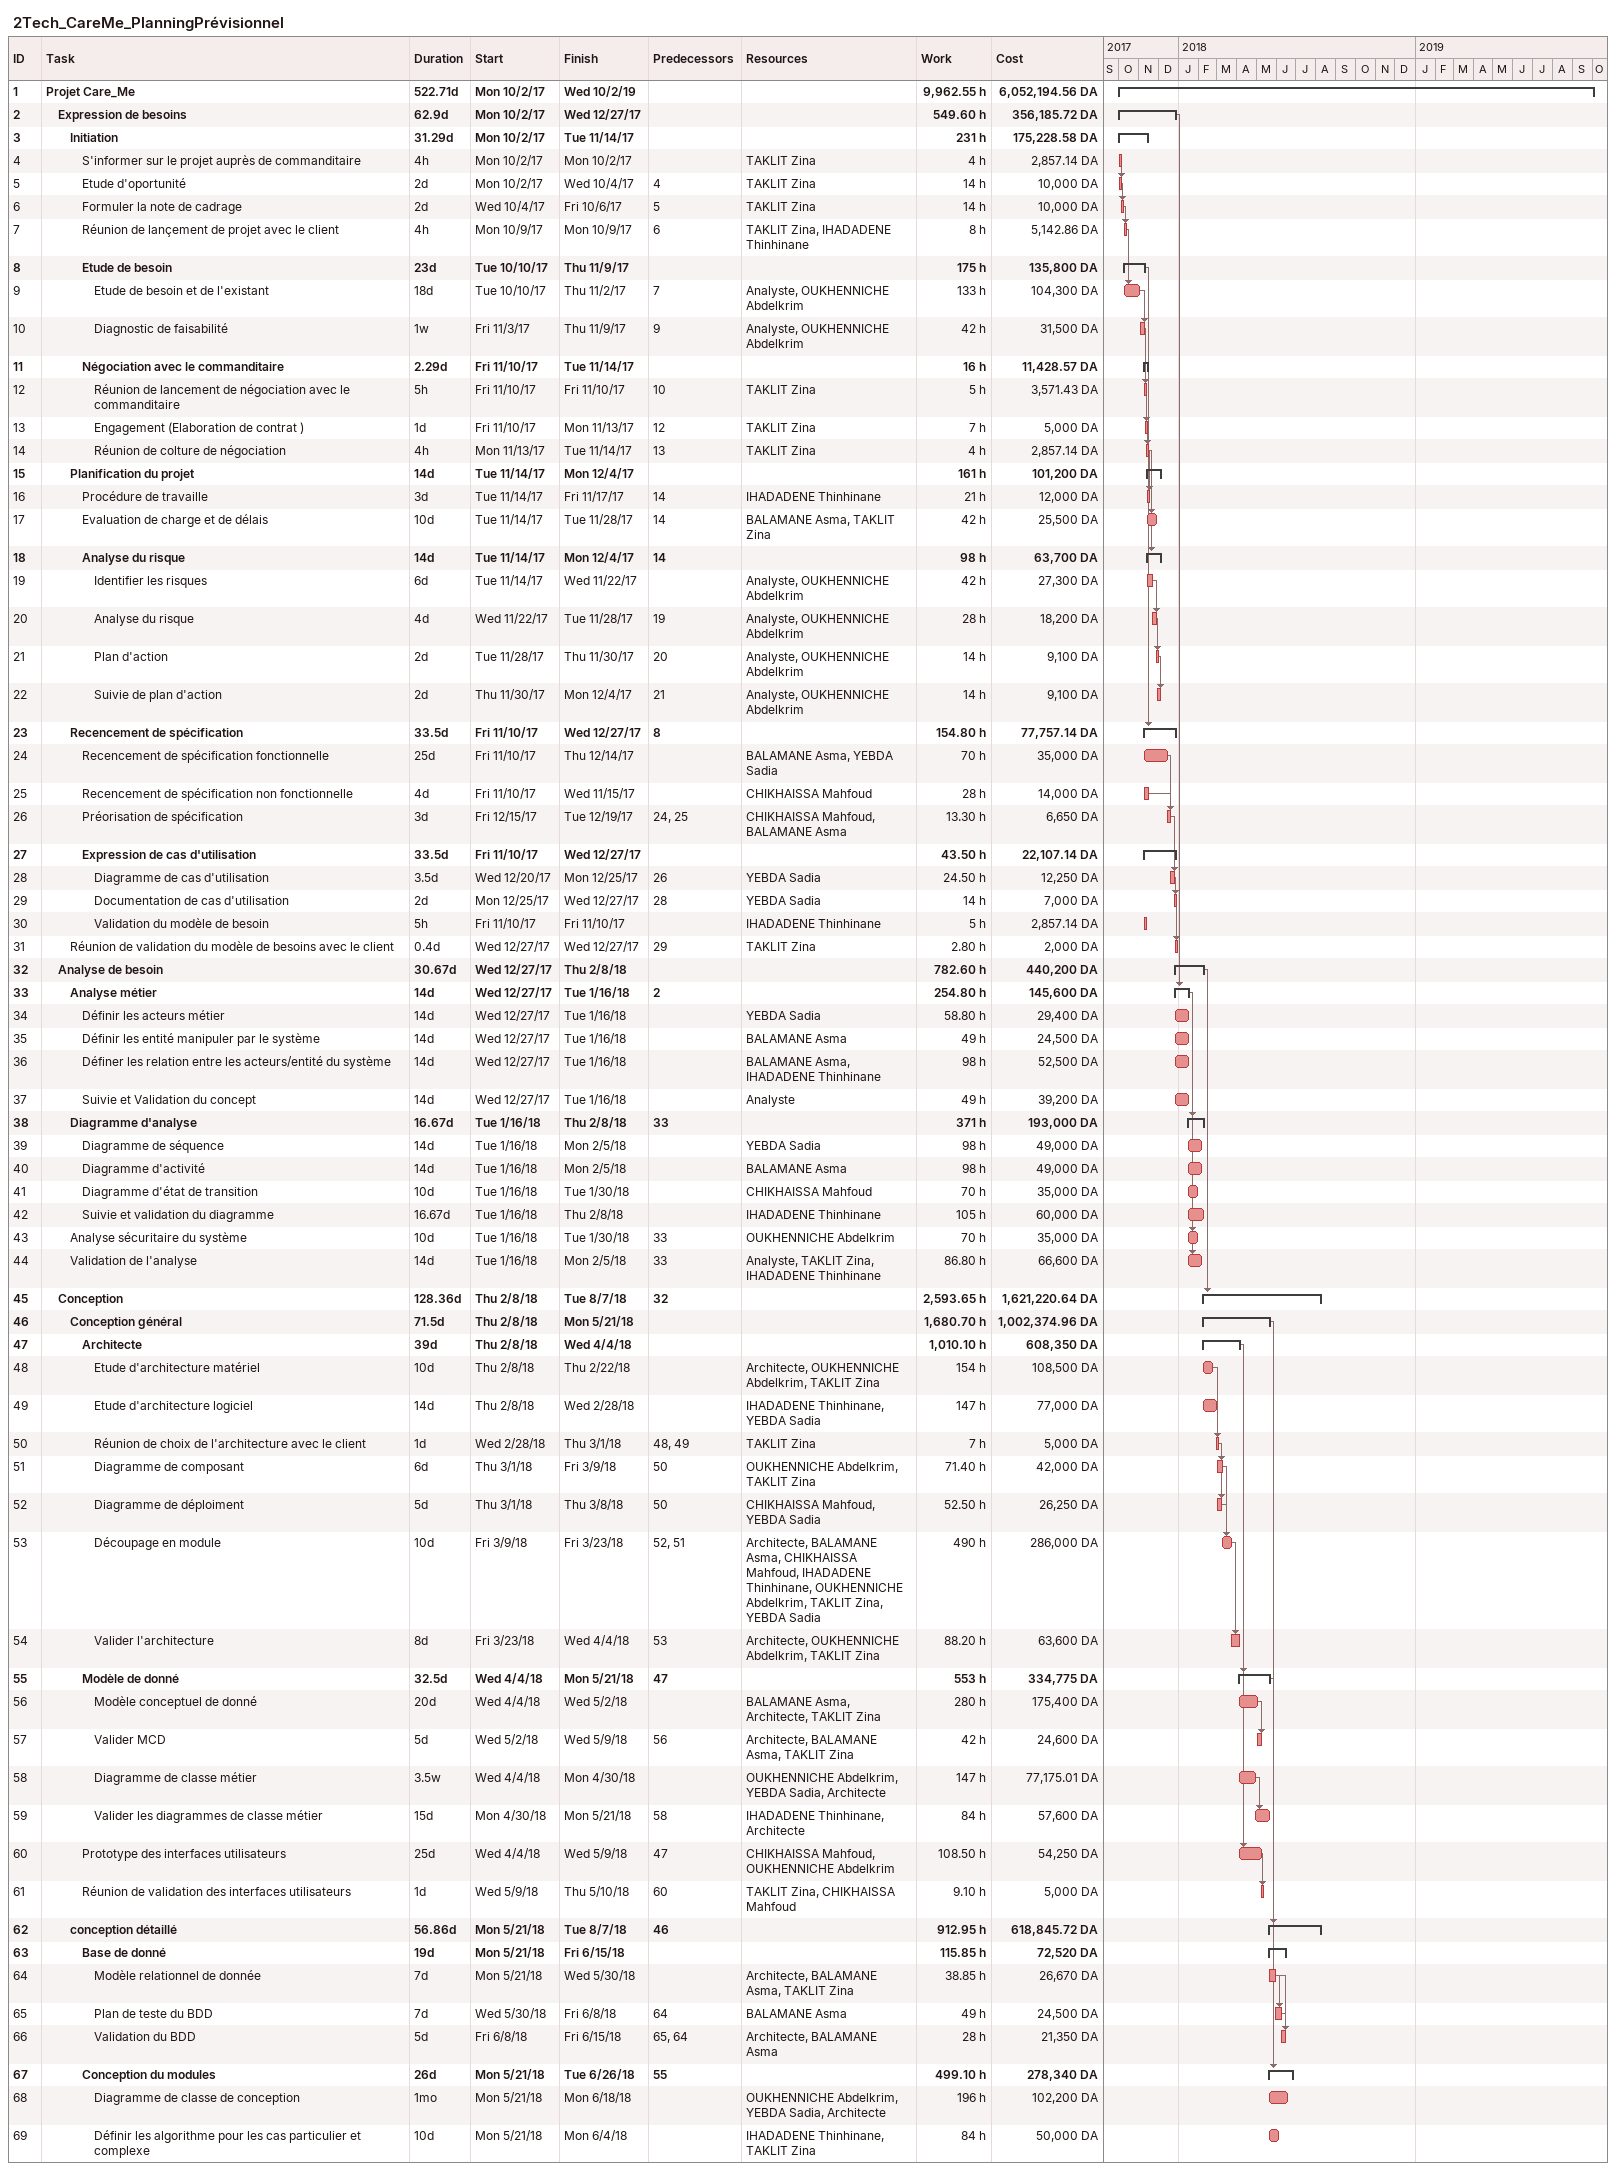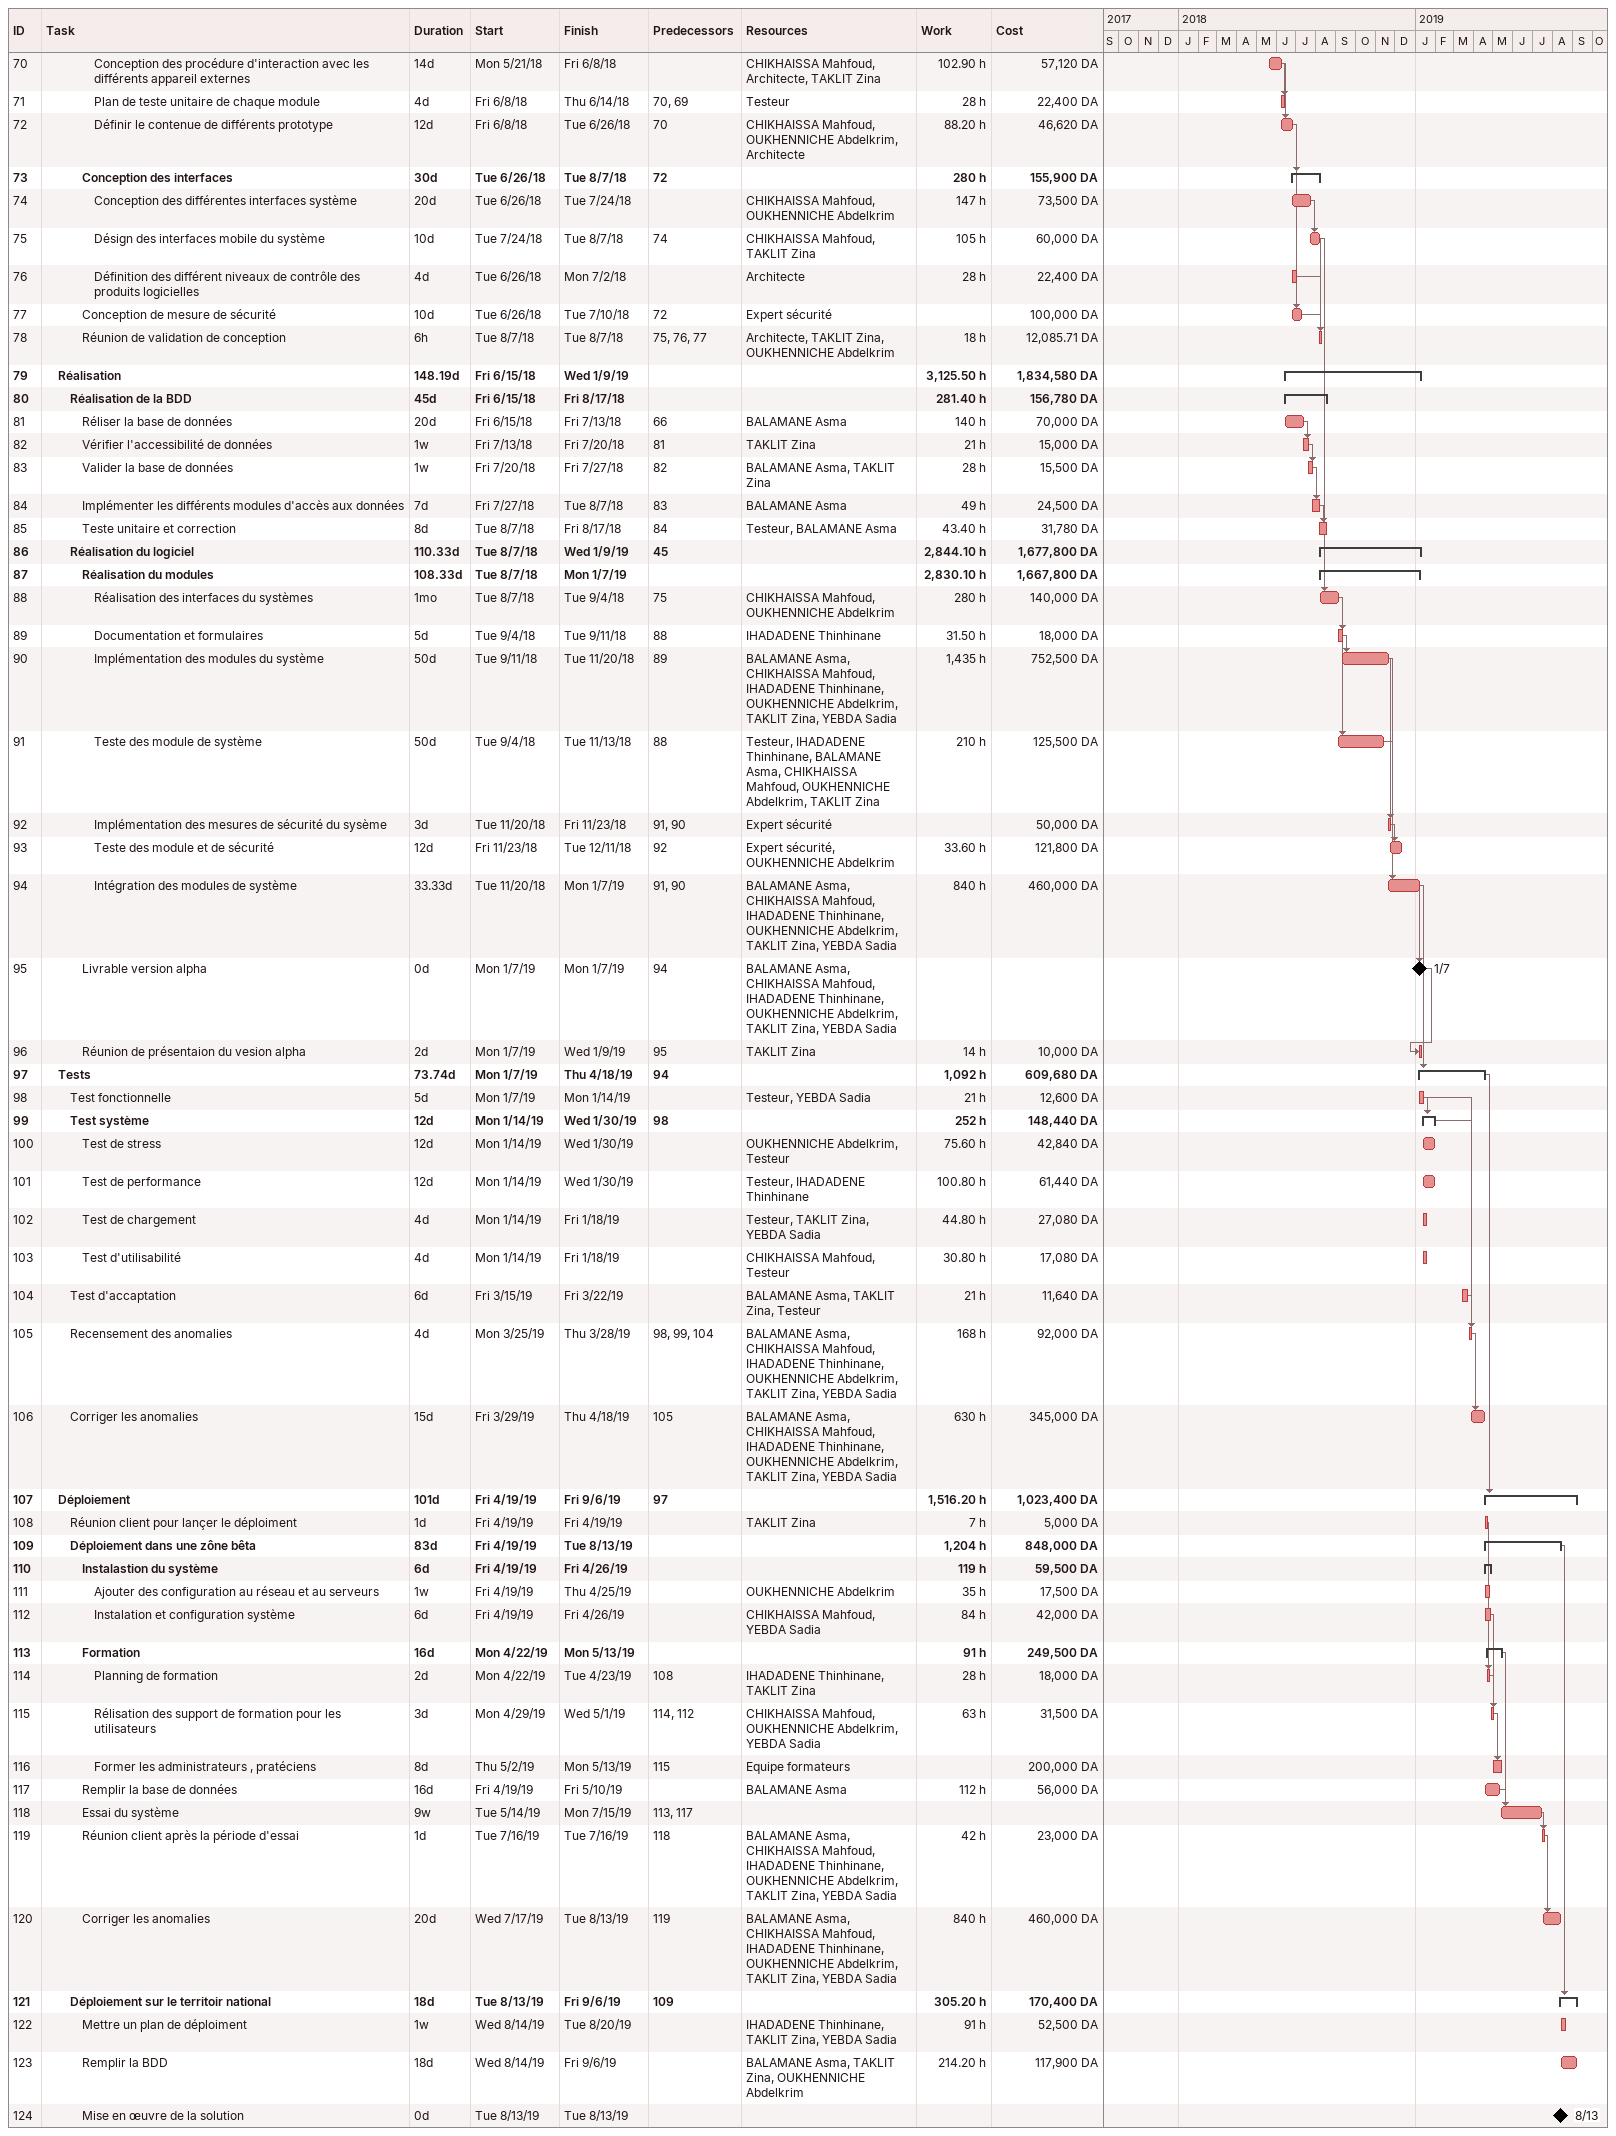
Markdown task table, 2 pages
2Tech_CareMe_PlanningPrévisionnel

| ID | Level | Task | Duration | Start | Finish | Predecessors | Resources | Work (h) | Cost (DA) |
|---|---|---|---|---|---|---|---|---|---|
| 1 | 1 | **Projet Care_Me** | 522.71d | 2017-10-02 | 2019-10-02 |  |  | 9962.55 | 6052194.56 |
| 2 | 2 | **Expression de besoins** | 62.9d | 2017-10-02 | 2017-12-27 |  |  | 549.60 | 356185.72 |
| 3 | 3 | **Initiation** | 31.29d | 2017-10-02 | 2017-11-14 |  |  | 231 | 175228.58 |
| 4 | 4 | S'informer sur le projet auprès de commanditaire | 4h | 2017-10-02 | 2017-10-02 |  | TAKLIT Zina | 4 | 2857.14 |
| 5 | 4 | Etude d'oportunité | 2d | 2017-10-02 | 2017-10-04 | 4 | TAKLIT Zina | 14 | 10000 |
| 6 | 4 | Formuler la note de cadrage | 2d | 2017-10-04 | 2017-10-06 | 5 | TAKLIT Zina | 14 | 10000 |
| 7 | 4 | Réunion de lançement de projet avec le client | 4h | 2017-10-09 | 2017-10-09 | 6 | TAKLIT Zina, IHADADENE Thinhinane | 8 | 5142.86 |
| 8 | 4 | **Etude de besoin** | 23d | 2017-10-10 | 2017-11-09 |  |  | 175 | 135800 |
| 9 | 5 | Etude de besoin et de l'existant | 18d | 2017-10-10 | 2017-11-02 | 7 | Analyste, OUKHENNICHE Abdelkrim | 133 | 104300 |
| 10 | 5 | Diagnostic de faisabilité | 1w | 2017-11-03 | 2017-11-09 | 9 | Analyste, OUKHENNICHE Abdelkrim | 42 | 31500 |
| 11 | 4 | **Négociation avec le commanditaire** | 2.29d | 2017-11-10 | 2017-11-14 |  |  | 16 | 11428.57 |
| 12 | 5 | Réunion de lancement de négociation avec le commanditaire | 5h | 2017-11-10 | 2017-11-10 | 10 | TAKLIT Zina | 5 | 3571.43 |
| 13 | 5 | Engagement (Elaboration de contrat ) | 1d | 2017-11-10 | 2017-11-13 | 12 | TAKLIT Zina | 7 | 5000 |
| 14 | 5 | Réunion de colture de négociation | 4h | 2017-11-13 | 2017-11-14 | 13 | TAKLIT Zina | 4 | 2857.14 |
| 15 | 3 | **Planification du projet** | 14d | 2017-11-14 | 2017-12-04 |  |  | 161 | 101200 |
| 16 | 4 | Procédure de travaille | 3d | 2017-11-14 | 2017-11-17 | 14 | IHADADENE Thinhinane | 21 | 12000 |
| 17 | 4 | Evaluation de charge et de délais | 10d | 2017-11-14 | 2017-11-28 | 14 | BALAMANE Asma, TAKLIT Zina | 42 | 25500 |
| 18 | 4 | **Analyse du risque** | 14d | 2017-11-14 | 2017-12-04 | 14 |  | 98 | 63700 |
| 19 | 5 | Identifier les risques | 6d | 2017-11-14 | 2017-11-22 |  | Analyste, OUKHENNICHE Abdelkrim | 42 | 27300 |
| 20 | 5 | Analyse du risque | 4d | 2017-11-22 | 2017-11-28 | 19 | Analyste, OUKHENNICHE Abdelkrim | 28 | 18200 |
| 21 | 5 | Plan d'action | 2d | 2017-11-28 | 2017-11-30 | 20 | Analyste, OUKHENNICHE Abdelkrim | 14 | 9100 |
| 22 | 5 | Suivie de plan d'action | 2d | 2017-11-30 | 2017-12-04 | 21 | Analyste, OUKHENNICHE Abdelkrim | 14 | 9100 |
| 23 | 3 | **Recencement de spécification** | 33.5d | 2017-11-10 | 2017-12-27 | 8 |  | 154.80 | 77757.14 |
| 24 | 4 | Recencement de spécification fonctionnelle | 25d | 2017-11-10 | 2017-12-14 |  | BALAMANE Asma, YEBDA Sadia | 70 | 35000 |
| 25 | 4 | Recencement de spécification non fonctionnelle | 4d | 2017-11-10 | 2017-11-15 |  | CHIKHAISSA Mahfoud | 28 | 14000 |
| 26 | 4 | Préorisation de spécification | 3d | 2017-12-15 | 2017-12-19 | 24, 25 | CHIKHAISSA Mahfoud, BALAMANE Asma | 13.30 | 6650 |
| 27 | 4 | **Expression de cas d'utilisation** | 33.5d | 2017-11-10 | 2017-12-27 |  |  | 43.50 | 22107.14 |
| 28 | 5 | Diagramme de cas d'utilisation | 3.5d | 2017-12-20 | 2017-12-25 | 26 | YEBDA Sadia | 24.50 | 12250 |
| 29 | 5 | Documentation de cas d'utilisation | 2d | 2017-12-25 | 2017-12-27 | 28 | YEBDA Sadia | 14 | 7000 |
| 30 | 5 | Validation du modèle de besoin | 5h | 2017-11-10 | 2017-11-10 |  | IHADADENE Thinhinane | 5 | 2857.14 |
| 31 | 3 | Réunion de validation du modèle de besoins avec le client | 0.4d | 2017-12-27 | 2017-12-27 | 29 | TAKLIT Zina | 2.80 | 2000 |
| 32 | 2 | **Analyse de besoin** | 30.67d | 2017-12-27 | 2018-02-08 |  |  | 782.60 | 440200 |
| 33 | 3 | **Analyse métier** | 14d | 2017-12-27 | 2018-01-16 | 2 |  | 254.80 | 145600 |
| 34 | 4 | Définir les acteurs métier | 14d | 2017-12-27 | 2018-01-16 |  | YEBDA Sadia | 58.80 | 29400 |
| 35 | 4 | Définir les entité manipuler par le système | 14d | 2017-12-27 | 2018-01-16 |  | BALAMANE Asma | 49 | 24500 |
| 36 | 4 | Définer les relation entre les acteurs/entité du système | 14d | 2017-12-27 | 2018-01-16 |  | BALAMANE Asma, IHADADENE Thinhinane | 98 | 52500 |
| 37 | 4 | Suivie et Validation du concept | 14d | 2017-12-27 | 2018-01-16 |  | Analyste | 49 | 39200 |
| 38 | 3 | **Diagramme d'analyse** | 16.67d | 2018-01-16 | 2018-02-08 | 33 |  | 371 | 193000 |
| 39 | 4 | Diagramme de séquence | 14d | 2018-01-16 | 2018-02-05 |  | YEBDA Sadia | 98 | 49000 |
| 40 | 4 | Diagramme d'activité | 14d | 2018-01-16 | 2018-02-05 |  | BALAMANE Asma | 98 | 49000 |
| 41 | 4 | Diagramme d'état de transition | 10d | 2018-01-16 | 2018-01-30 |  | CHIKHAISSA Mahfoud | 70 | 35000 |
| 42 | 4 | Suivie et validation du diagramme | 16.67d | 2018-01-16 | 2018-02-08 |  | IHADADENE Thinhinane | 105 | 60000 |
| 43 | 3 | Analyse sécuritaire du système | 10d | 2018-01-16 | 2018-01-30 | 33 | OUKHENNICHE Abdelkrim | 70 | 35000 |
| 44 | 3 | Validation de l'analyse | 14d | 2018-01-16 | 2018-02-05 | 33 | Analyste, TAKLIT Zina, IHADADENE Thinhinane | 86.80 | 66600 |
| 45 | 2 | **Conception** | 128.36d | 2018-02-08 | 2018-08-07 | 32 |  | 2593.65 | 1621220.64 |
| 46 | 3 | **Conception général** | 71.5d | 2018-02-08 | 2018-05-21 |  |  | 1680.70 | 1002374.96 |
| 47 | 4 | **Architecte** | 39d | 2018-02-08 | 2018-04-04 |  |  | 1010.10 | 608350 |
| 48 | 5 | Etude d'architecture matériel | 10d | 2018-02-08 | 2018-02-22 |  | Architecte, OUKHENNICHE Abdelkrim, TAKLIT Zina | 154 | 108500 |
| 49 | 5 | Etude d'architecture logiciel | 14d | 2018-02-08 | 2018-02-28 |  | IHADADENE Thinhinane, YEBDA Sadia | 147 | 77000 |
| 50 | 5 | Réunion de choix de l'architecture avec le client | 1d | 2018-02-28 | 2018-03-01 | 48, 49 | TAKLIT Zina | 7 | 5000 |
| 51 | 5 | Diagramme de composant | 6d | 2018-03-01 | 2018-03-09 | 50 | OUKHENNICHE Abdelkrim, TAKLIT Zina | 71.40 | 42000 |
| 52 | 5 | Diagramme de déploiment | 5d | 2018-03-01 | 2018-03-08 | 50 | CHIKHAISSA Mahfoud, YEBDA Sadia | 52.50 | 26250 |
| 53 | 5 | Découpage en module | 10d | 2018-03-09 | 2018-03-23 | 52, 51 | Architecte, BALAMANE Asma, CHIKHAISSA Mahfoud, IHADADENE Thinhinane, OUKHENNICHE Abdelkrim, TAKLIT Zina, YEBDA Sadia | 490 | 286000 |
| 54 | 5 | Valider l'architecture | 8d | 2018-03-23 | 2018-04-04 | 53 | Architecte, OUKHENNICHE Abdelkrim, TAKLIT Zina | 88.20 | 63600 |
| 55 | 4 | **Modèle de donné** | 32.5d | 2018-04-04 | 2018-05-21 | 47 |  | 553 | 334775 |
| 56 | 5 | Modèle conceptuel de donné | 20d | 2018-04-04 | 2018-05-02 |  | BALAMANE Asma, Architecte, TAKLIT Zina | 280 | 175400 |
| 57 | 5 | Valider MCD | 5d | 2018-05-02 | 2018-05-09 | 56 | Architecte, BALAMANE Asma, TAKLIT Zina | 42 | 24600 |
| 58 | 5 | Diagramme de classe métier | 3.5w | 2018-04-04 | 2018-04-30 |  | OUKHENNICHE Abdelkrim, YEBDA Sadia, Architecte | 147 | 77175.01 |
| 59 | 5 | Valider les diagrammes de classe métier | 15d | 2018-04-30 | 2018-05-21 | 58 | IHADADENE Thinhinane, Architecte | 84 | 57600 |
| 60 | 4 | Prototype des interfaces utilisateurs | 25d | 2018-04-04 | 2018-05-09 | 47 | CHIKHAISSA Mahfoud, OUKHENNICHE Abdelkrim | 108.50 | 54250 |
| 61 | 4 | Réunion de validation des interfaces utilisateurs | 1d | 2018-05-09 | 2018-05-10 | 60 | TAKLIT Zina, CHIKHAISSA Mahfoud | 9.10 | 5000 |
| 62 | 3 | **conception détaillé** | 56.86d | 2018-05-21 | 2018-08-07 | 46 |  | 912.95 | 618845.72 |
| 63 | 4 | **Base de donné** | 19d | 2018-05-21 | 2018-06-15 |  |  | 115.85 | 72520 |
| 64 | 5 | Modèle relationnel de donnée | 7d | 2018-05-21 | 2018-05-30 |  | Architecte, BALAMANE Asma, TAKLIT Zina | 38.85 | 26670 |
| 65 | 5 | Plan de teste du BDD | 7d | 2018-05-30 | 2018-06-08 | 64 | BALAMANE Asma | 49 | 24500 |
| 66 | 5 | Validation du BDD | 5d | 2018-06-08 | 2018-06-15 | 65, 64 | Architecte, BALAMANE Asma | 28 | 21350 |
| 67 | 4 | **Conception du modules** | 26d | 2018-05-21 | 2018-06-26 | 55 |  | 499.10 | 278340 |
| 68 | 5 | Diagramme de classe de conception | 1mo | 2018-05-21 | 2018-06-18 |  | OUKHENNICHE Abdelkrim, YEBDA Sadia, Architecte | 196 | 102200 |
| 69 | 5 | Définir les algorithme pour les cas particulier et complexe | 10d | 2018-05-21 | 2018-06-04 |  | IHADADENE Thinhinane, TAKLIT Zina | 84 | 50000 |
| 70 | 5 | Conception des procédure d'interaction avec les différents appareil externes | 14d | 2018-05-21 | 2018-06-08 |  | CHIKHAISSA Mahfoud, Architecte, TAKLIT Zina | 102.90 | 57120 |
| 71 | 5 | Plan de teste unitaire de chaque module | 4d | 2018-06-08 | 2018-06-14 | 70, 69 | Testeur | 28 | 22400 |
| 72 | 5 | Définir le contenue de différents prototype | 12d | 2018-06-08 | 2018-06-26 | 70 | CHIKHAISSA Mahfoud, OUKHENNICHE Abdelkrim, Architecte | 88.20 | 46620 |
| 73 | 4 | **Conception des interfaces** | 30d | 2018-06-26 | 2018-08-07 | 72 |  | 280 | 155900 |
| 74 | 5 | Conception des différentes interfaces système | 20d | 2018-06-26 | 2018-07-24 |  | CHIKHAISSA Mahfoud, OUKHENNICHE Abdelkrim | 147 | 73500 |
| 75 | 5 | Désign des interfaces mobile du système | 10d | 2018-07-24 | 2018-08-07 | 74 | CHIKHAISSA Mahfoud, TAKLIT Zina | 105 | 60000 |
| 76 | 5 | Définition des différent niveaux de contrôle des produits logicielles | 4d | 2018-06-26 | 2018-07-02 |  | Architecte | 28 | 22400 |
| 77 | 4 | Conception de mesure de sécurité | 10d | 2018-06-26 | 2018-07-10 | 72 | Expert sécurité |  | 100000 |
| 78 | 4 | Réunion de validation de conception | 6h | 2018-08-07 | 2018-08-07 | 75, 76, 77 | Architecte, TAKLIT Zina, OUKHENNICHE Abdelkrim | 18 | 12085.71 |
| 79 | 2 | **Réalisation** | 148.19d | 2018-06-15 | 2019-01-09 |  |  | 3125.50 | 1834580 |
| 80 | 3 | **Réalisation de la BDD** | 45d | 2018-06-15 | 2018-08-17 |  |  | 281.40 | 156780 |
| 81 | 4 | Réliser la base de données | 20d | 2018-06-15 | 2018-07-13 | 66 | BALAMANE Asma | 140 | 70000 |
| 82 | 4 | Vérifier l'accessibilité de données | 1w | 2018-07-13 | 2018-07-20 | 81 | TAKLIT Zina | 21 | 15000 |
| 83 | 4 | Valider la base de données | 1w | 2018-07-20 | 2018-07-27 | 82 | BALAMANE Asma, TAKLIT Zina | 28 | 15500 |
| 84 | 4 | Implémenter les différents modules d'accès aux données | 7d | 2018-07-27 | 2018-08-07 | 83 | BALAMANE Asma | 49 | 24500 |
| 85 | 4 | Teste unitaire et correction | 8d | 2018-08-07 | 2018-08-17 | 84 | Testeur, BALAMANE Asma | 43.40 | 31780 |
| 86 | 3 | **Réalisation du logiciel** | 110.33d | 2018-08-07 | 2019-01-09 | 45 |  | 2844.10 | 1677800 |
| 87 | 4 | **Réalisation du modules** | 108.33d | 2018-08-07 | 2019-01-07 |  |  | 2830.10 | 1667800 |
| 88 | 5 | Réalisation des interfaces du systèmes | 1mo | 2018-08-07 | 2018-09-04 | 75 | CHIKHAISSA Mahfoud, OUKHENNICHE Abdelkrim | 280 | 140000 |
| 89 | 5 | Documentation et formulaires | 5d | 2018-09-04 | 2018-09-11 | 88 | IHADADENE Thinhinane | 31.50 | 18000 |
| 90 | 5 | Implémentation des modules du système | 50d | 2018-09-11 | 2018-11-20 | 89 | BALAMANE Asma, CHIKHAISSA Mahfoud, IHADADENE Thinhinane, OUKHENNICHE Abdelkrim, TAKLIT Zina, YEBDA Sadia | 1435 | 752500 |
| 91 | 5 | Teste des module de système | 50d | 2018-09-04 | 2018-11-13 | 88 | Testeur, IHADADENE Thinhinane, BALAMANE Asma, CHIKHAISSA Mahfoud, OUKHENNICHE Abdelkrim, TAKLIT Zina | 210 | 125500 |
| 92 | 5 | Implémentation des mesures de sécurité du sysème | 3d | 2018-11-20 | 2018-11-23 | 91, 90 | Expert sécurité |  | 50000 |
| 93 | 5 | Teste des module et de sécurité | 12d | 2018-11-23 | 2018-12-11 | 92 | Expert sécurité, OUKHENNICHE Abdelkrim | 33.60 | 121800 |
| 94 | 5 | Intégration des modules de système | 33.33d | 2018-11-20 | 2019-01-07 | 91, 90 | BALAMANE Asma, CHIKHAISSA Mahfoud, IHADADENE Thinhinane, OUKHENNICHE Abdelkrim, TAKLIT Zina, YEBDA Sadia | 840 | 460000 |
| 95 | 4 | Livrable version alpha | 0d | 2019-01-07 | 2019-01-07 | 94 | BALAMANE Asma, CHIKHAISSA Mahfoud, IHADADENE Thinhinane, OUKHENNICHE Abdelkrim, TAKLIT Zina, YEBDA Sadia |  |  |
| 96 | 4 | Réunion de présentaion du vesion alpha | 2d | 2019-01-07 | 2019-01-09 | 95 | TAKLIT Zina | 14 | 10000 |
| 97 | 2 | **Tests** | 73.74d | 2019-01-07 | 2019-04-18 | 94 |  | 1092 | 609680 |
| 98 | 3 | Test fonctionnelle | 5d | 2019-01-07 | 2019-01-14 |  | Testeur, YEBDA Sadia | 21 | 12600 |
| 99 | 3 | **Test système** | 12d | 2019-01-14 | 2019-01-30 | 98 |  | 252 | 148440 |
| 100 | 4 | Test de stress | 12d | 2019-01-14 | 2019-01-30 |  | OUKHENNICHE Abdelkrim, Testeur | 75.60 | 42840 |
| 101 | 4 | Test de performance | 12d | 2019-01-14 | 2019-01-30 |  | Testeur, IHADADENE Thinhinane | 100.80 | 61440 |
| 102 | 4 | Test de chargement | 4d | 2019-01-14 | 2019-01-18 |  | Testeur, TAKLIT Zina, YEBDA Sadia | 44.80 | 27080 |
| 103 | 4 | Test d'utilisabilité | 4d | 2019-01-14 | 2019-01-18 |  | CHIKHAISSA Mahfoud, Testeur | 30.80 | 17080 |
| 104 | 3 | Test d'accaptation | 6d | 2019-03-15 | 2019-03-22 |  | BALAMANE Asma, TAKLIT Zina, Testeur | 21 | 11640 |
| 105 | 3 | Recensement des anomalies | 4d | 2019-03-25 | 2019-03-28 | 98, 99, 104 | BALAMANE Asma, CHIKHAISSA Mahfoud, IHADADENE Thinhinane, OUKHENNICHE Abdelkrim, TAKLIT Zina, YEBDA Sadia | 168 | 92000 |
| 106 | 3 | Corriger les anomalies | 15d | 2019-03-29 | 2019-04-18 | 105 | BALAMANE Asma, CHIKHAISSA Mahfoud, IHADADENE Thinhinane, OUKHENNICHE Abdelkrim, TAKLIT Zina, YEBDA Sadia | 630 | 345000 |
| 107 | 2 | **Déploiement** | 101d | 2019-04-19 | 2019-09-06 | 97 |  | 1516.20 | 1023400 |
| 108 | 3 | Réunion client pour lançer le déploiment | 1d | 2019-04-19 | 2019-04-19 |  | TAKLIT Zina | 7 | 5000 |
| 109 | 3 | **Déploiement dans une zône bêta** | 83d | 2019-04-19 | 2019-08-13 |  |  | 1204 | 848000 |
| 110 | 4 | **Instalastion du système** | 6d | 2019-04-19 | 2019-04-26 |  |  | 119 | 59500 |
| 111 | 5 | Ajouter des configuration au réseau et au serveurs | 1w | 2019-04-19 | 2019-04-25 |  | OUKHENNICHE Abdelkrim | 35 | 17500 |
| 112 | 5 | Instalation et configuration système | 6d | 2019-04-19 | 2019-04-26 |  | CHIKHAISSA Mahfoud, YEBDA Sadia | 84 | 42000 |
| 113 | 4 | **Formation** | 16d | 2019-04-22 | 2019-05-13 |  |  | 91 | 249500 |
| 114 | 5 | Planning de formation | 2d | 2019-04-22 | 2019-04-23 | 108 | IHADADENE Thinhinane, TAKLIT Zina | 28 | 18000 |
| 115 | 5 | Rélisation des support de formation pour les utilisateurs | 3d | 2019-04-29 | 2019-05-01 | 114, 112 | CHIKHAISSA Mahfoud, OUKHENNICHE Abdelkrim, YEBDA Sadia | 63 | 31500 |
| 116 | 5 | Former les administrateurs , pratéciens | 8d | 2019-05-02 | 2019-05-13 | 115 | Equipe formateurs |  | 200000 |
| 117 | 4 | Remplir la base de données | 16d | 2019-04-19 | 2019-05-10 |  | BALAMANE Asma | 112 | 56000 |
| 118 | 4 | Essai du système | 9w | 2019-05-14 | 2019-07-15 | 113, 117 |  |  |  |
| 119 | 4 | Réunion client après la période d'essai | 1d | 2019-07-16 | 2019-07-16 | 118 | BALAMANE Asma, CHIKHAISSA Mahfoud, IHADADENE Thinhinane, OUKHENNICHE Abdelkrim, TAKLIT Zina, YEBDA Sadia | 42 | 23000 |
| 120 | 4 | Corriger les anomalies | 20d | 2019-07-17 | 2019-08-13 | 119 | BALAMANE Asma, CHIKHAISSA Mahfoud, IHADADENE Thinhinane, OUKHENNICHE Abdelkrim, TAKLIT Zina, YEBDA Sadia | 840 | 460000 |
| 121 | 3 | **Déploiement sur le territoir national** | 18d | 2019-08-13 | 2019-09-06 | 109 |  | 305.20 | 170400 |
| 122 | 4 | Mettre un plan de déploiment | 1w | 2019-08-14 | 2019-08-20 |  | IHADADENE Thinhinane, TAKLIT Zina, YEBDA Sadia | 91 | 52500 |
| 123 | 4 | Remplir la BDD | 18d | 2019-08-14 | 2019-09-06 |  | BALAMANE Asma, TAKLIT Zina, OUKHENNICHE Abdelkrim | 214.20 | 117900 |
| 124 | 4 | Mise en œuvre de la solution | 0d | 2019-08-13 | 2019-08-13 |  |  |  |  |
